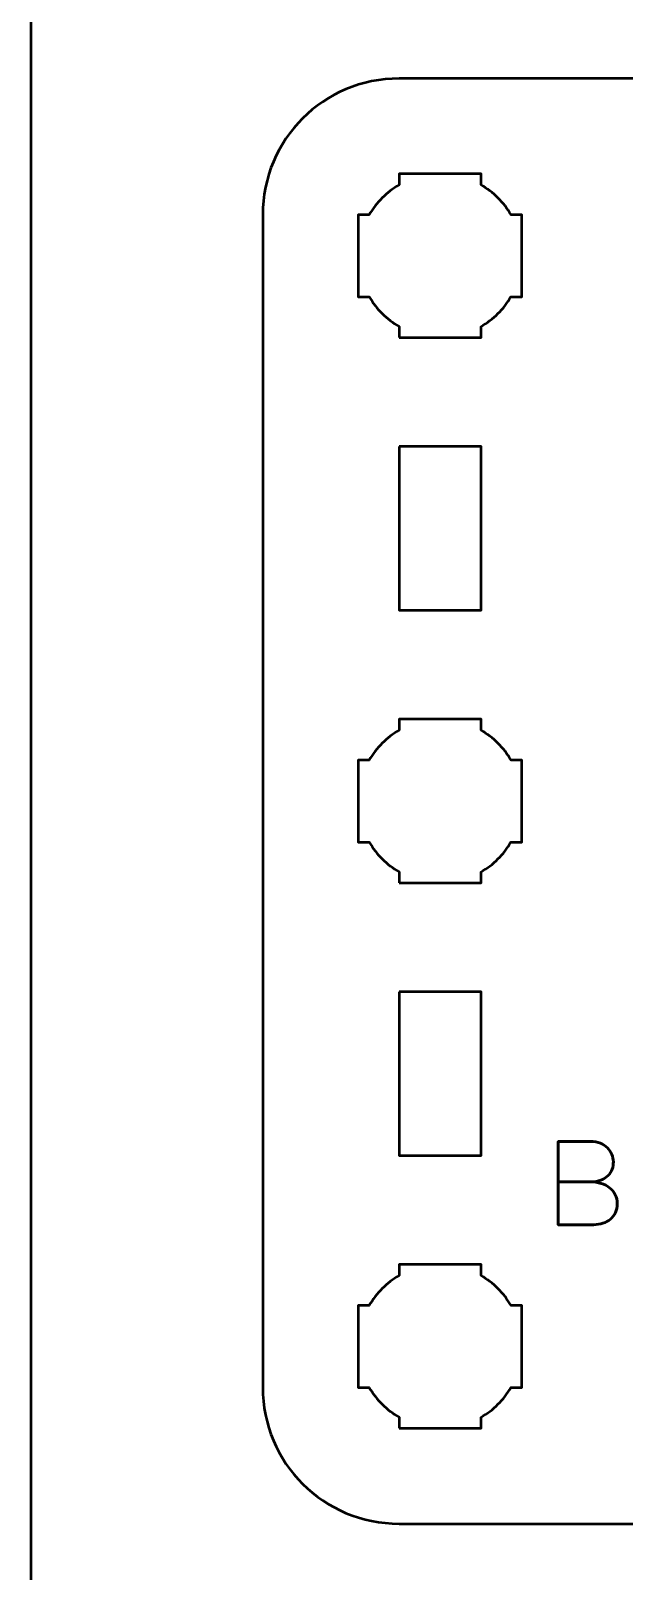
# Model space of a CAD drawing. Header units: centimetres. Extents: x -21 to 0, y -29.7 to 0.
# Drawn here: x -21 to -18.83, y -22.77 to -17.13 of the extents above; entities that cross this region are included whole.
import ezdxf

# ---------------------------------------------------------------- set-up
doc = ezdxf.new("R2010")
doc.units = ezdxf.units.CM
doc.header["$MEASUREMENT"] = 0
doc.layers.add('Layer 1', color=7, linetype='Continuous')

msp = doc.modelspace()

# ---------------------------------------------------------------- linework, layer by layer
at = {"layer": 'Layer 1', "color": 1, "lineweight": 53}
msp.add_open_spline([(-21.00003, -29.19995), (-21.00003, -29.19995), (-21.00003, -1.69992), (-21.00003, -1.69992), (-21.00003, -1.69992), (-21.00003, -1.61709), (-20.93286, -1.54992), (-20.85003, -1.54992), (-20.85003, -1.54992), (-20.7672, -1.54992), (-20.70003, -1.48275), (-20.70003, -1.39992), (-20.70003, -1.39992), (-20.70003, -1.31709), (-20.7672, -1.24992), (-20.85003, -1.24992), (-20.85003, -1.24992), (-20.93286, -1.24992), (-21.00003, -1.18275), (-21.00003, -1.09992), (-21.00003, -1.09992), (-21.00003, -1.09992), (-21.00003, -0.49992), (-21.00003, -0.49992), (-21.00003, -0.49992), (-21.00003, -0.22295), (-20.77694, 0.00004), (-20.49994, 0.00004), (-20.49994, 0.00004), (-20.49994, 0.00004), (-0.50008, 0.00004), (-0.50008, 0.00004), (-0.50008, 0.00004), (-0.22294, 0.00004), (0.00002, -0.22295), (0.00002, -0.49992), (0.00002, -0.49992), (0.00002, -0.49992), (0.00002, -29.19995), (0.00002, -29.19995), (0.00002, -29.19995), (0.00002, -29.47695), (-0.22294, -29.70004), (-0.50008, -29.70004), (-0.50008, -29.70004), (-0.50008, -29.70004), (-20.49994, -29.70004), (-20.49994, -29.70004), (-20.49994, -29.70004), (-20.77694, -29.70004), (-21.00003, -29.47695), (-21.00003, -29.19995)], degree=3, knots=[0, 0, 0, 0, 0.0769231, 0.0769231, 0.0769231, 0.0769231, 0.1538462, 0.1538462, 0.1538462, 0.1538462, 0.2307692, 0.2307692, 0.2307692, 0.2307692, 0.3076923, 0.3076923, 0.3076923, 0.3076923, 0.3846154, 0.3846154, 0.3846154, 0.3846154, 0.4615385, 0.4615385, 0.4615385, 0.4615385, 0.5384615, 0.5384615, 0.5384615, 0.5384615, 0.6153846, 0.6153846, 0.6153846, 0.6153846, 0.6923077, 0.6923077, 0.6923077, 0.6923077, 0.7692308, 0.7692308, 0.7692308, 0.7692308, 0.8461538, 0.8461538, 0.8461538, 0.8461538, 0.9230769, 0.9230769, 0.9230769, 0.9230769, 1, 1, 1, 1], dxfattribs=at)
at = {"layer": 'Layer 1', "color": 3, "lineweight": 53}
msp.add_open_spline([(-19.64993, -17.29997), (-19.64993, -17.29997), (-15.35006, -17.29997), (-15.35006, -17.29997), (-15.35006, -17.29997), (-15.07292, -17.29997), (-14.84996, -17.52306), (-14.84996, -17.80006), (-14.84996, -17.80006), (-14.84996, -17.80006), (-14.84996, -22.09993), (-14.84996, -22.09993), (-14.84996, -22.09993), (-14.84996, -22.37707), (-15.07292, -22.60003), (-15.35006, -22.60003), (-15.35006, -22.60003), (-15.35006, -22.60003), (-19.64993, -22.60003), (-19.64993, -22.60003), (-19.64993, -22.60003), (-19.92693, -22.60003), (-20.15002, -22.37707), (-20.15002, -22.09993), (-20.15002, -22.09993), (-20.15002, -22.09993), (-20.15002, -17.80006), (-20.15002, -17.80006), (-20.15002, -17.80006), (-20.15002, -17.52306), (-19.92693, -17.29997), (-19.64993, -17.29997)], degree=3, knots=[0, 0, 0, 0, 0.125, 0.125, 0.125, 0.125, 0.25, 0.25, 0.25, 0.25, 0.375, 0.375, 0.375, 0.375, 0.5, 0.5, 0.5, 0.5, 0.625, 0.625, 0.625, 0.625, 0.75, 0.75, 0.75, 0.75, 0.875, 0.875, 0.875, 0.875, 1, 1, 1, 1], dxfattribs=at)
at = {"layer": 'Layer 1', "lineweight": 53}
for points, knots in [([(-19.64998, -18.25006), (-19.64998, -18.25006), (-19.64998, -18.20988), (-19.64998, -18.20988), (-19.64998, -18.20988), (-19.69552, -18.18355), (-19.73348, -18.1456), (-19.75983, -18.10007), (-19.75983, -18.10007), (-19.75983, -18.10007), (-19.79998, -18.10007), (-19.79998, -18.10007), (-19.79998, -18.10007), (-19.79998, -18.10007), (-19.79998, -17.95155), (-19.79998, -17.95155), (-19.79998, -17.95155), (-19.79998, -17.95155), (-19.8, -17.95), (-19.8, -17.95), (-19.8, -17.95), (-19.8, -17.95), (-19.79998, -17.94845), (-19.79998, -17.94845), (-19.79998, -17.94845), (-19.79998, -17.94845), (-19.79998, -17.80006), (-19.79998, -17.80006), (-19.79998, -17.80006), (-19.79998, -17.80006), (-19.75988, -17.80006), (-19.75988, -17.80006), (-19.75988, -17.80006), (-19.73353, -17.75449), (-19.69554, -17.71649), (-19.64998, -17.69013), (-19.64998, -17.69013), (-19.64998, -17.69013), (-19.64998, -17.65005), (-19.64998, -17.65005), (-19.64998, -17.65005), (-19.64998, -17.65005), (-19.50464, -17.65005), (-19.50464, -17.65005), (-19.50464, -17.65005), (-19.50464, -17.65005), (-19.5, -17.64999), (-19.5, -17.64999), (-19.5, -17.64999), (-19.5, -17.64999), (-19.49535, -17.65005), (-19.49535, -17.65005), (-19.49535, -17.65005), (-19.49535, -17.65005), (-19.34997, -17.65005), (-19.34997, -17.65005), (-19.34997, -17.65005), (-19.34997, -17.65005), (-19.34997, -17.69013), (-19.34997, -17.69013), (-19.34997, -17.69013), (-19.3044, -17.71649), (-19.26643, -17.75449), (-19.24009, -17.80006), (-19.24009, -17.80006), (-19.24009, -17.80006), (-19.19997, -17.80006), (-19.19997, -17.80006), (-19.19997, -17.80006), (-19.19997, -17.80006), (-19.19997, -18.10007), (-19.19997, -18.10007), (-19.19997, -18.10007), (-19.19997, -18.10007), (-19.24014, -18.10007), (-19.24014, -18.10007), (-19.24014, -18.10007), (-19.26648, -18.1456), (-19.30444, -18.18355), (-19.34997, -18.20988), (-19.34997, -18.20988), (-19.34997, -18.20988), (-19.34997, -18.25006), (-19.34997, -18.25006), (-19.34997, -18.25006), (-19.34997, -18.25006), (-19.64998, -18.25006), (-19.64998, -18.25006)], [0, 0, 0, 0, 0.0454545, 0.0454545, 0.0454545, 0.0454545, 0.0909091, 0.0909091, 0.0909091, 0.0909091, 0.1363636, 0.1363636, 0.1363636, 0.1363636, 0.1818182, 0.1818182, 0.1818182, 0.1818182, 0.2272727, 0.2272727, 0.2272727, 0.2272727, 0.2727273, 0.2727273, 0.2727273, 0.2727273, 0.3181818, 0.3181818, 0.3181818, 0.3181818, 0.3636364, 0.3636364, 0.3636364, 0.3636364, 0.4090909, 0.4090909, 0.4090909, 0.4090909, 0.4545455, 0.4545455, 0.4545455, 0.4545455, 0.5, 0.5, 0.5, 0.5, 0.5454545, 0.5454545, 0.5454545, 0.5454545, 0.5909091, 0.5909091, 0.5909091, 0.5909091, 0.6363636, 0.6363636, 0.6363636, 0.6363636, 0.6818182, 0.6818182, 0.6818182, 0.6818182, 0.7272727, 0.7272727, 0.7272727, 0.7272727, 0.7727273, 0.7727273, 0.7727273, 0.7727273, 0.8181818, 0.8181818, 0.8181818, 0.8181818, 0.8636364, 0.8636364, 0.8636364, 0.8636364, 0.9090909, 0.9090909, 0.9090909, 0.9090909, 0.9545455, 0.9545455, 0.9545455, 0.9545455, 1, 1, 1, 1]), ([(-19.64993, -18.65001), (-19.64993, -18.65001), (-19.34992, -18.65001), (-19.34992, -18.65001), (-19.34992, -18.65001), (-19.34992, -18.65001), (-19.34992, -19.25002), (-19.34992, -19.25002), (-19.34992, -19.25002), (-19.34992, -19.25002), (-19.64993, -19.25002), (-19.64993, -19.25002), (-19.64993, -19.25002), (-19.64993, -19.25002), (-19.64993, -18.65001), (-19.64993, -18.65001)], [0, 0, 0, 0, 0.25, 0.25, 0.25, 0.25, 0.5, 0.5, 0.5, 0.5, 0.75, 0.75, 0.75, 0.75, 1, 1, 1, 1]), ([(-19.64998, -20.25006), (-19.64998, -20.25006), (-19.64998, -20.20988), (-19.64998, -20.20988), (-19.64998, -20.20988), (-19.69552, -20.18355), (-19.73348, -20.1456), (-19.75983, -20.10007), (-19.75983, -20.10007), (-19.75983, -20.10007), (-19.79998, -20.10007), (-19.79998, -20.10007), (-19.79998, -20.10007), (-19.79998, -20.10007), (-19.79998, -19.95155), (-19.79998, -19.95155), (-19.79998, -19.95155), (-19.79998, -19.95155), (-19.8, -19.95), (-19.8, -19.95), (-19.8, -19.95), (-19.8, -19.95), (-19.79998, -19.94845), (-19.79998, -19.94845), (-19.79998, -19.94845), (-19.79998, -19.94845), (-19.79998, -19.80006), (-19.79998, -19.80006), (-19.79998, -19.80006), (-19.79998, -19.80006), (-19.75988, -19.80006), (-19.75988, -19.80006), (-19.75988, -19.80006), (-19.73353, -19.75449), (-19.69554, -19.71649), (-19.64998, -19.69013), (-19.64998, -19.69013), (-19.64998, -19.69013), (-19.64998, -19.65005), (-19.64998, -19.65005), (-19.64998, -19.65005), (-19.64998, -19.65005), (-19.50464, -19.65005), (-19.50464, -19.65005), (-19.50464, -19.65005), (-19.50464, -19.65005), (-19.5, -19.64999), (-19.5, -19.64999), (-19.5, -19.64999), (-19.5, -19.64999), (-19.49535, -19.65005), (-19.49535, -19.65005), (-19.49535, -19.65005), (-19.49535, -19.65005), (-19.34997, -19.65005), (-19.34997, -19.65005), (-19.34997, -19.65005), (-19.34997, -19.65005), (-19.34997, -19.69013), (-19.34997, -19.69013), (-19.34997, -19.69013), (-19.3044, -19.71649), (-19.26643, -19.75449), (-19.24009, -19.80006), (-19.24009, -19.80006), (-19.24009, -19.80006), (-19.19997, -19.80006), (-19.19997, -19.80006), (-19.19997, -19.80006), (-19.19997, -19.80006), (-19.19997, -20.10007), (-19.19997, -20.10007), (-19.19997, -20.10007), (-19.19997, -20.10007), (-19.24014, -20.10007), (-19.24014, -20.10007), (-19.24014, -20.10007), (-19.26648, -20.1456), (-19.30444, -20.18355), (-19.34997, -20.20988), (-19.34997, -20.20988), (-19.34997, -20.20988), (-19.34997, -20.25006), (-19.34997, -20.25006), (-19.34997, -20.25006), (-19.34997, -20.25006), (-19.64998, -20.25006), (-19.64998, -20.25006)], [0, 0, 0, 0, 0.0454545, 0.0454545, 0.0454545, 0.0454545, 0.0909091, 0.0909091, 0.0909091, 0.0909091, 0.1363636, 0.1363636, 0.1363636, 0.1363636, 0.1818182, 0.1818182, 0.1818182, 0.1818182, 0.2272727, 0.2272727, 0.2272727, 0.2272727, 0.2727273, 0.2727273, 0.2727273, 0.2727273, 0.3181818, 0.3181818, 0.3181818, 0.3181818, 0.3636364, 0.3636364, 0.3636364, 0.3636364, 0.4090909, 0.4090909, 0.4090909, 0.4090909, 0.4545455, 0.4545455, 0.4545455, 0.4545455, 0.5, 0.5, 0.5, 0.5, 0.5454545, 0.5454545, 0.5454545, 0.5454545, 0.5909091, 0.5909091, 0.5909091, 0.5909091, 0.6363636, 0.6363636, 0.6363636, 0.6363636, 0.6818182, 0.6818182, 0.6818182, 0.6818182, 0.7272727, 0.7272727, 0.7272727, 0.7272727, 0.7727273, 0.7727273, 0.7727273, 0.7727273, 0.8181818, 0.8181818, 0.8181818, 0.8181818, 0.8636364, 0.8636364, 0.8636364, 0.8636364, 0.9090909, 0.9090909, 0.9090909, 0.9090909, 0.9545455, 0.9545455, 0.9545455, 0.9545455, 1, 1, 1, 1]), ([(-19.64993, -20.64998), (-19.64993, -20.64998), (-19.34992, -20.64998), (-19.34992, -20.64998), (-19.34992, -20.64998), (-19.34992, -20.64998), (-19.34992, -21.24998), (-19.34992, -21.24998), (-19.34992, -21.24998), (-19.34992, -21.24998), (-19.64993, -21.24998), (-19.64993, -21.24998), (-19.64993, -21.24998), (-19.64993, -21.24998), (-19.64993, -20.64998), (-19.64993, -20.64998)], [0, 0, 0, 0, 0.25, 0.25, 0.25, 0.25, 0.5, 0.5, 0.5, 0.5, 0.75, 0.75, 0.75, 0.75, 1, 1, 1, 1]), ([(-19.64998, -22.25006), (-19.64998, -22.25006), (-19.64998, -22.20988), (-19.64998, -22.20988), (-19.64998, -22.20988), (-19.69552, -22.18355), (-19.73348, -22.1456), (-19.75983, -22.10007), (-19.75983, -22.10007), (-19.75983, -22.10007), (-19.79998, -22.10007), (-19.79998, -22.10007), (-19.79998, -22.10007), (-19.79998, -22.10007), (-19.79998, -21.95155), (-19.79998, -21.95155), (-19.79998, -21.95155), (-19.79998, -21.95155), (-19.8, -21.95), (-19.8, -21.95), (-19.8, -21.95), (-19.8, -21.95), (-19.79998, -21.94845), (-19.79998, -21.94845), (-19.79998, -21.94845), (-19.79998, -21.94845), (-19.79998, -21.80006), (-19.79998, -21.80006), (-19.79998, -21.80006), (-19.79998, -21.80006), (-19.75988, -21.80006), (-19.75988, -21.80006), (-19.75988, -21.80006), (-19.73353, -21.75449), (-19.69554, -21.71649), (-19.64998, -21.69013), (-19.64998, -21.69013), (-19.64998, -21.69013), (-19.64998, -21.65005), (-19.64998, -21.65005), (-19.64998, -21.65005), (-19.64998, -21.65005), (-19.50464, -21.65005), (-19.50464, -21.65005), (-19.50464, -21.65005), (-19.50464, -21.65005), (-19.5, -21.64999), (-19.5, -21.64999), (-19.5, -21.64999), (-19.5, -21.64999), (-19.49535, -21.65005), (-19.49535, -21.65005), (-19.49535, -21.65005), (-19.49535, -21.65005), (-19.34997, -21.65005), (-19.34997, -21.65005), (-19.34997, -21.65005), (-19.34997, -21.65005), (-19.34997, -21.69013), (-19.34997, -21.69013), (-19.34997, -21.69013), (-19.3044, -21.71649), (-19.26643, -21.75449), (-19.24009, -21.80006), (-19.24009, -21.80006), (-19.24009, -21.80006), (-19.19997, -21.80006), (-19.19997, -21.80006), (-19.19997, -21.80006), (-19.19997, -21.80006), (-19.19997, -22.10007), (-19.19997, -22.10007), (-19.19997, -22.10007), (-19.19997, -22.10007), (-19.24014, -22.10007), (-19.24014, -22.10007), (-19.24014, -22.10007), (-19.26648, -22.1456), (-19.30444, -22.18355), (-19.34997, -22.20988), (-19.34997, -22.20988), (-19.34997, -22.20988), (-19.34997, -22.25006), (-19.34997, -22.25006), (-19.34997, -22.25006), (-19.34997, -22.25006), (-19.64998, -22.25006), (-19.64998, -22.25006)], [0, 0, 0, 0, 0.0454545, 0.0454545, 0.0454545, 0.0454545, 0.0909091, 0.0909091, 0.0909091, 0.0909091, 0.1363636, 0.1363636, 0.1363636, 0.1363636, 0.1818182, 0.1818182, 0.1818182, 0.1818182, 0.2272727, 0.2272727, 0.2272727, 0.2272727, 0.2727273, 0.2727273, 0.2727273, 0.2727273, 0.3181818, 0.3181818, 0.3181818, 0.3181818, 0.3636364, 0.3636364, 0.3636364, 0.3636364, 0.4090909, 0.4090909, 0.4090909, 0.4090909, 0.4545455, 0.4545455, 0.4545455, 0.4545455, 0.5, 0.5, 0.5, 0.5, 0.5454545, 0.5454545, 0.5454545, 0.5454545, 0.5909091, 0.5909091, 0.5909091, 0.5909091, 0.6363636, 0.6363636, 0.6363636, 0.6363636, 0.6818182, 0.6818182, 0.6818182, 0.6818182, 0.7272727, 0.7272727, 0.7272727, 0.7272727, 0.7727273, 0.7727273, 0.7727273, 0.7727273, 0.8181818, 0.8181818, 0.8181818, 0.8181818, 0.8636364, 0.8636364, 0.8636364, 0.8636364, 0.9090909, 0.9090909, 0.9090909, 0.9090909, 0.9545455, 0.9545455, 0.9545455, 0.9545455, 1, 1, 1, 1])]:
    msp.add_open_spline(points, degree=3, knots=knots, dxfattribs=at)
at = {"layer": 'Layer 1', "color": 5, "lineweight": 53}
msp.add_open_spline([(-19.06698, -21.34636), (-19.06698, -21.34636), (-18.94972, -21.34636), (-18.94972, -21.34636), (-18.94972, -21.34636), (-18.93448, -21.34629), (-18.9215, -21.34418), (-18.91056, -21.34001), (-18.91056, -21.34001), (-18.89969, -21.33592), (-18.89088, -21.33035), (-18.88403, -21.32336), (-18.88403, -21.32336), (-18.87719, -21.31638), (-18.87225, -21.30848), (-18.86914, -21.29973), (-18.86914, -21.29973), (-18.86611, -21.29105), (-18.8647, -21.28202), (-18.86505, -21.27271), (-18.86505, -21.27271), (-18.86548, -21.26339), (-18.86745, -21.25436), (-18.87098, -21.24554), (-18.87098, -21.24554), (-18.87444, -21.23672), (-18.87966, -21.22875), (-18.8865, -21.22162), (-18.8865, -21.22162), (-18.89334, -21.2145), (-18.90188, -21.20885), (-18.91225, -21.20469), (-18.91225, -21.20469), (-18.92263, -21.20046), (-18.93483, -21.19827), (-18.94887, -21.1982), (-18.94887, -21.1982), (-18.94887, -21.1982), (-19.06698, -21.1982), (-19.06698, -21.1982), (-19.06698, -21.1982), (-19.06698, -21.1982), (-19.06698, -21.50342), (-19.06698, -21.50342), (-19.06698, -21.50342), (-19.06698, -21.50342), (-18.93702, -21.50342), (-18.93702, -21.50342), (-18.93702, -21.50342), (-18.92488, -21.50342), (-18.91359, -21.50166), (-18.90315, -21.4982), (-18.90315, -21.4982), (-18.89271, -21.49467), (-18.88361, -21.48966), (-18.87571, -21.48296), (-18.87571, -21.48296), (-18.86787, -21.47633), (-18.86174, -21.46828), (-18.85736, -21.45876), (-18.85736, -21.45876), (-18.85299, -21.44923), (-18.85073, -21.43844), (-18.85066, -21.42637), (-18.85066, -21.42637), (-18.85094, -21.41424), (-18.85348, -21.4033), (-18.85835, -21.3935), (-18.85835, -21.3935), (-18.86322, -21.38369), (-18.86999, -21.37529), (-18.87874, -21.36824), (-18.87874, -21.36824), (-18.88749, -21.36125), (-18.89793, -21.35582), (-18.90993, -21.35208), (-18.90993, -21.35208), (-18.92192, -21.34834), (-18.93518, -21.34644), (-18.94972, -21.34636), (-18.94972, -21.34636), (-18.93518, -21.34644), (-18.92192, -21.34834), (-18.90993, -21.35208), (-18.90993, -21.35208), (-18.89793, -21.35582), (-18.88749, -21.36125), (-18.87874, -21.36824), (-18.87874, -21.36824), (-18.86999, -21.37529), (-18.86322, -21.38369), (-18.85835, -21.3935), (-18.85835, -21.3935), (-18.85348, -21.4033), (-18.85094, -21.41424), (-18.85066, -21.42637), (-18.85066, -21.42637), (-18.85073, -21.43844), (-18.85299, -21.44923), (-18.85736, -21.45876), (-18.85736, -21.45876), (-18.86174, -21.46828), (-18.86787, -21.47633), (-18.87571, -21.48296), (-18.87571, -21.48296), (-18.88361, -21.48966), (-18.89271, -21.49467), (-18.90315, -21.4982), (-18.90315, -21.4982), (-18.91359, -21.50166), (-18.92488, -21.50342), (-18.93702, -21.50342), (-18.93702, -21.50342), (-18.93702, -21.50342), (-19.06698, -21.50342), (-19.06698, -21.50342), (-19.06698, -21.50342), (-19.06698, -21.50342), (-19.06698, -21.1982), (-19.06698, -21.1982), (-19.06698, -21.1982), (-19.06698, -21.1982), (-18.94887, -21.1982), (-18.94887, -21.1982), (-18.94887, -21.1982), (-18.93483, -21.19827), (-18.92263, -21.20046), (-18.91225, -21.20469), (-18.91225, -21.20469), (-18.90188, -21.20885), (-18.89334, -21.2145), (-18.8865, -21.22162), (-18.8865, -21.22162), (-18.87966, -21.22875), (-18.87444, -21.23672), (-18.87098, -21.24554), (-18.87098, -21.24554), (-18.86745, -21.25436), (-18.86548, -21.26339), (-18.86505, -21.27271), (-18.86505, -21.27271), (-18.8647, -21.28202), (-18.86611, -21.29105), (-18.86914, -21.29973), (-18.86914, -21.29973), (-18.87225, -21.30848), (-18.87719, -21.31638), (-18.88403, -21.32336), (-18.88403, -21.32336), (-18.89088, -21.33035), (-18.89969, -21.33592), (-18.91056, -21.34001), (-18.91056, -21.34001), (-18.9215, -21.34418), (-18.93448, -21.34629), (-18.94972, -21.34636), (-18.94972, -21.34636), (-18.94972, -21.34636), (-19.06698, -21.34636), (-19.06698, -21.34636)], degree=3, knots=[0, 0, 0, 0, 0.025, 0.025, 0.025, 0.025, 0.05, 0.05, 0.05, 0.05, 0.075, 0.075, 0.075, 0.075, 0.1, 0.1, 0.1, 0.1, 0.125, 0.125, 0.125, 0.125, 0.15, 0.15, 0.15, 0.15, 0.175, 0.175, 0.175, 0.175, 0.2, 0.2, 0.2, 0.2, 0.225, 0.225, 0.225, 0.225, 0.25, 0.25, 0.25, 0.25, 0.275, 0.275, 0.275, 0.275, 0.3, 0.3, 0.3, 0.3, 0.325, 0.325, 0.325, 0.325, 0.35, 0.35, 0.35, 0.35, 0.375, 0.375, 0.375, 0.375, 0.4, 0.4, 0.4, 0.4, 0.425, 0.425, 0.425, 0.425, 0.45, 0.45, 0.45, 0.45, 0.475, 0.475, 0.475, 0.475, 0.5, 0.5, 0.5, 0.5, 0.525, 0.525, 0.525, 0.525, 0.55, 0.55, 0.55, 0.55, 0.575, 0.575, 0.575, 0.575, 0.6, 0.6, 0.6, 0.6, 0.625, 0.625, 0.625, 0.625, 0.65, 0.65, 0.65, 0.65, 0.675, 0.675, 0.675, 0.675, 0.7, 0.7, 0.7, 0.7, 0.725, 0.725, 0.725, 0.725, 0.75, 0.75, 0.75, 0.75, 0.775, 0.775, 0.775, 0.775, 0.8, 0.8, 0.8, 0.8, 0.825, 0.825, 0.825, 0.825, 0.85, 0.85, 0.85, 0.85, 0.875, 0.875, 0.875, 0.875, 0.9, 0.9, 0.9, 0.9, 0.925, 0.925, 0.925, 0.925, 0.95, 0.95, 0.95, 0.95, 0.975, 0.975, 0.975, 0.975, 1, 1, 1, 1], dxfattribs=at)

doc.saveas('drawing.dxf')
